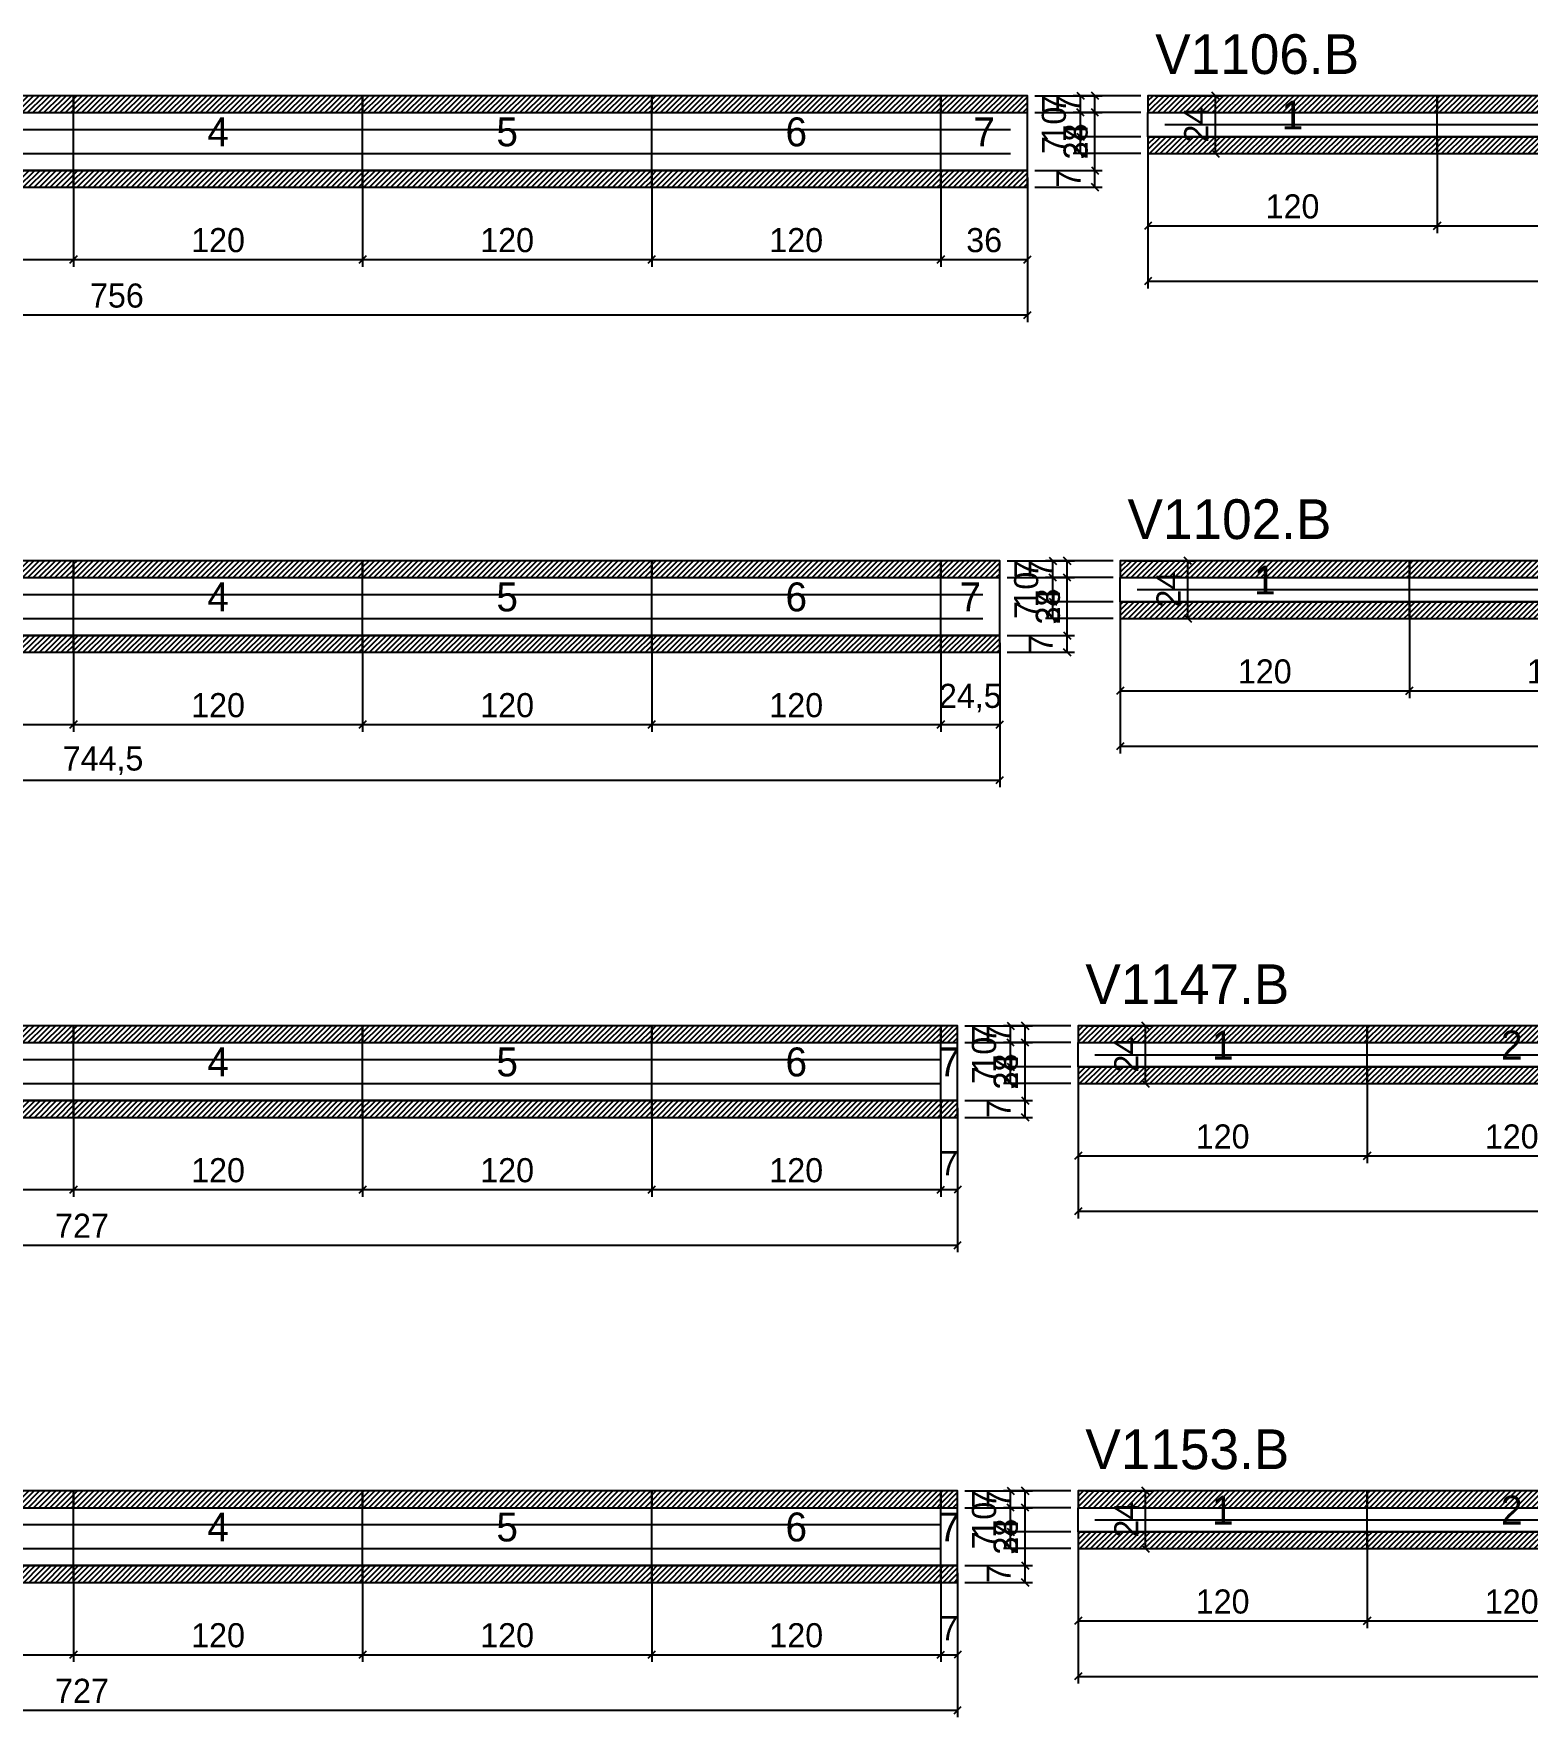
# Model space of a CAD drawing. Extents: x -10500 to 3070, y -11667 to 1250.
# Drawn here: x 551 to 1171, y -3561 to -2862 of the extents above; entities that cross this region are included whole.
import ezdxf
from ezdxf.enums import TextEntityAlignment as Align

# ---------------------------------------------------------------- set-up
doc = ezdxf.new("R2010")
doc.units = 0
for name, color, linetype in [('5', 5, 'Continuous'), ('COTA', 241, 'Continuous'), ('NOMENCLATURA', 7, 'Continuous'), ('Painéis', 200, 'Continuous'), ('SARR_2.2x7', 40, 'Continuous'), ('SCO-___-LAJ', 224, 'Continuous')]:
    doc.layers.add(name, color=color, linetype=linetype)
doc.dimstyles.new('PAINEL', dxfattribs={"dimtxt": 10, "dimasz": 3, "dimexe": 3, "dimexo": 3, "dimgap": 3, "dimtad": 1, "dimblk": 'OBLIQUE', "dimblk1": 'OBLIQUE', "dimcen": 2.5, "dimclrd": 4, "dimclre": 4, "dimclrt": 240, "dimazin": 3, "dimtfac": 1, "dimtmove": 0, "dimatfit": 3})

# ---------------------------------------------------------------- blocks, each defined once
blk = doc.blocks.new('_OBLIQUE')
at = {"color": 0, "linetype": 'BYBLOCK'}
blk.add_line((-0.5, -0.5), (0.5, 0.5), dxfattribs=at)

msp = doc.modelspace()

# ---------------------------------------------------------------- hatches: boundary and pattern name
at = {"layer": 'COTA'}
h = msp.add_hatch(dxfattribs=at)
h.set_pattern_fill('ANSI31', scale=0.5)
h.paths.add_polyline_path([(448, -2895), (568, -2895), (568, -2888), (448, -2888)])
h = msp.add_hatch(dxfattribs=at)
h.set_pattern_fill('ANSI31', scale=0.5)
h.paths.add_polyline_path([(568, -2895), (688, -2895), (688, -2888), (568, -2888)])
h = msp.add_hatch(dxfattribs=at)
h.set_pattern_fill('ANSI31', scale=0.5)
h.paths.add_polyline_path([(688, -2895), (808, -2895), (808, -2888), (688, -2888)])
h = msp.add_hatch(dxfattribs=at)
h.set_pattern_fill('ANSI31', scale=0.5)
h.paths.add_polyline_path([(808, -2895), (928, -2895), (928, -2888), (808, -2888)])
h = msp.add_hatch(dxfattribs=at)
h.set_pattern_fill('ANSI31', scale=0.5)
h.paths.add_polyline_path([(928, -2895), (964, -2895), (964, -2888), (928, -2888)])
h = msp.add_hatch(dxfattribs=at)
h.set_pattern_fill('ANSI31', scale=0.5)
h.paths.add_polyline_path([(1014, -2895), (1134, -2895), (1134, -2888), (1014, -2888)])
h = msp.add_hatch(dxfattribs=at)
h.set_pattern_fill('ANSI31', scale=0.5)
h.paths.add_polyline_path([(1134, -2895), (1254, -2895), (1254, -2888), (1134, -2888)])
h = msp.add_hatch(dxfattribs=at)
h.set_pattern_fill('ANSI31', scale=0.5)
h.paths.add_polyline_path([(1014, -2912), (1134, -2912), (1134, -2905), (1014, -2905)])
h = msp.add_hatch(dxfattribs=at)
h.set_pattern_fill('ANSI31', scale=0.5)
h.paths.add_polyline_path([(1134, -2912), (1254, -2912), (1254, -2905), (1134, -2905)])
h = msp.add_hatch(dxfattribs=at)
h.set_pattern_fill('ANSI31', scale=0.5)
h.paths.add_polyline_path([(448, -2926), (568, -2926), (568, -2919), (448, -2919)])
h = msp.add_hatch(dxfattribs=at)
h.set_pattern_fill('ANSI31', scale=0.5)
h.paths.add_polyline_path([(568, -2926), (688, -2926), (688, -2919), (568, -2919)])
h = msp.add_hatch(dxfattribs=at)
h.set_pattern_fill('ANSI31', scale=0.5)
h.paths.add_polyline_path([(688, -2926), (808, -2926), (808, -2919), (688, -2919)])
h = msp.add_hatch(dxfattribs=at)
h.set_pattern_fill('ANSI31', scale=0.5)
h.paths.add_polyline_path([(808, -2926), (928, -2926), (928, -2919), (808, -2919)])
h = msp.add_hatch(dxfattribs=at)
h.set_pattern_fill('ANSI31', scale=0.5)
h.paths.add_polyline_path([(928, -2926), (964, -2926), (964, -2919), (928, -2919)])
h = msp.add_hatch(dxfattribs=at)
h.set_pattern_fill('ANSI31', scale=0.5)
h.paths.add_polyline_path([(448, -3088), (568, -3088), (568, -3081), (448, -3081)])
h = msp.add_hatch(dxfattribs=at)
h.set_pattern_fill('ANSI31', scale=0.5)
h.paths.add_polyline_path([(568, -3088), (688, -3088), (688, -3081), (568, -3081)])
h = msp.add_hatch(dxfattribs=at)
h.set_pattern_fill('ANSI31', scale=0.5)
h.paths.add_polyline_path([(688, -3088), (808, -3088), (808, -3081), (688, -3081)])
h = msp.add_hatch(dxfattribs=at)
h.set_pattern_fill('ANSI31', scale=0.5)
h.paths.add_polyline_path([(808, -3088), (928, -3088), (928, -3081), (808, -3081)])
h = msp.add_hatch(dxfattribs=at)
h.set_pattern_fill('ANSI31', scale=0.5)
h.paths.add_polyline_path([(928, -3088), (952.5, -3088), (952.5, -3081), (928, -3081)])
h = msp.add_hatch(dxfattribs=at)
h.set_pattern_fill('ANSI31', scale=0.5)
h.paths.add_polyline_path([(1002.5, -3088), (1122.5, -3088), (1122.5, -3081), (1002.5, -3081)])
h = msp.add_hatch(dxfattribs=at)
h.set_pattern_fill('ANSI31', scale=0.5)
h.paths.add_polyline_path([(1122.5, -3088), (1242.5, -3088), (1242.5, -3081), (1122.5, -3081)])
h = msp.add_hatch(dxfattribs=at)
h.set_pattern_fill('ANSI31', scale=0.5)
h.paths.add_polyline_path([(1002.5, -3105), (1122.5, -3105), (1122.5, -3098), (1002.5, -3098)])
h = msp.add_hatch(dxfattribs=at)
h.set_pattern_fill('ANSI31', scale=0.5)
h.paths.add_polyline_path([(1122.5, -3105), (1242.5, -3105), (1242.5, -3098), (1122.5, -3098)])
h = msp.add_hatch(dxfattribs=at)
h.set_pattern_fill('ANSI31', scale=0.5)
h.paths.add_polyline_path([(448, -3119), (568, -3119), (568, -3112), (448, -3112)])
h = msp.add_hatch(dxfattribs=at)
h.set_pattern_fill('ANSI31', scale=0.5)
h.paths.add_polyline_path([(568, -3119), (688, -3119), (688, -3112), (568, -3112)])
h = msp.add_hatch(dxfattribs=at)
h.set_pattern_fill('ANSI31', scale=0.5)
h.paths.add_polyline_path([(688, -3119), (808, -3119), (808, -3112), (688, -3112)])
h = msp.add_hatch(dxfattribs=at)
h.set_pattern_fill('ANSI31', scale=0.5)
h.paths.add_polyline_path([(808, -3119), (928, -3119), (928, -3112), (808, -3112)])
h = msp.add_hatch(dxfattribs=at)
h.set_pattern_fill('ANSI31', scale=0.5)
h.paths.add_polyline_path([(928, -3119), (952.5, -3119), (952.5, -3112), (928, -3112)])
h = msp.add_hatch(dxfattribs=at)
h.set_pattern_fill('ANSI31', scale=0.5)
h.paths.add_polyline_path([(448, -3281), (568, -3281), (568, -3274), (448, -3274)])
h = msp.add_hatch(dxfattribs=at)
h.set_pattern_fill('ANSI31', scale=0.5)
h.paths.add_polyline_path([(568, -3281), (688, -3281), (688, -3274), (568, -3274)])
h = msp.add_hatch(dxfattribs=at)
h.set_pattern_fill('ANSI31', scale=0.5)
h.paths.add_polyline_path([(688, -3281), (808, -3281), (808, -3274), (688, -3274)])
h = msp.add_hatch(dxfattribs=at)
h.set_pattern_fill('ANSI31', scale=0.5)
h.paths.add_polyline_path([(808, -3281), (928, -3281), (928, -3274), (808, -3274)])
h = msp.add_hatch(dxfattribs=at)
h.set_pattern_fill('ANSI31', scale=0.5)
h.paths.add_polyline_path([(928, -3281), (935, -3281), (935, -3274), (928, -3274)])
h = msp.add_hatch(dxfattribs=at)
h.set_pattern_fill('ANSI31', scale=0.5)
h.paths.add_polyline_path([(985, -3281), (1105, -3281), (1105, -3274), (985, -3274)])
h = msp.add_hatch(dxfattribs=at)
h.set_pattern_fill('ANSI31', scale=0.5)
h.paths.add_polyline_path([(1105, -3281), (1225, -3281), (1225, -3274), (1105, -3274)])
h = msp.add_hatch(dxfattribs=at)
h.set_pattern_fill('ANSI31', scale=0.5)
h.paths.add_polyline_path([(985, -3298), (1105, -3298), (1105, -3291), (985, -3291)])
h = msp.add_hatch(dxfattribs=at)
h.set_pattern_fill('ANSI31', scale=0.5)
h.paths.add_polyline_path([(1105, -3298), (1225, -3298), (1225, -3291), (1105, -3291)])
h = msp.add_hatch(dxfattribs=at)
h.set_pattern_fill('ANSI31', scale=0.5)
h.paths.add_polyline_path([(448, -3312), (568, -3312), (568, -3305), (448, -3305)])
h = msp.add_hatch(dxfattribs=at)
h.set_pattern_fill('ANSI31', scale=0.5)
h.paths.add_polyline_path([(568, -3312), (688, -3312), (688, -3305), (568, -3305)])
h = msp.add_hatch(dxfattribs=at)
h.set_pattern_fill('ANSI31', scale=0.5)
h.paths.add_polyline_path([(688, -3312), (808, -3312), (808, -3305), (688, -3305)])
h = msp.add_hatch(dxfattribs=at)
h.set_pattern_fill('ANSI31', scale=0.5)
h.paths.add_polyline_path([(808, -3312), (928, -3312), (928, -3305), (808, -3305)])
h = msp.add_hatch(dxfattribs=at)
h.set_pattern_fill('ANSI31', scale=0.5)
h.paths.add_polyline_path([(928, -3312), (935, -3312), (935, -3305), (928, -3305)])
h = msp.add_hatch(dxfattribs=at)
h.set_pattern_fill('ANSI31', scale=0.5)
h.paths.add_polyline_path([(448, -3474), (568, -3474), (568, -3467), (448, -3467)])
h = msp.add_hatch(dxfattribs=at)
h.set_pattern_fill('ANSI31', scale=0.5)
h.paths.add_polyline_path([(568, -3474), (688, -3474), (688, -3467), (568, -3467)])
h = msp.add_hatch(dxfattribs=at)
h.set_pattern_fill('ANSI31', scale=0.5)
h.paths.add_polyline_path([(688, -3474), (808, -3474), (808, -3467), (688, -3467)])
h = msp.add_hatch(dxfattribs=at)
h.set_pattern_fill('ANSI31', scale=0.5)
h.paths.add_polyline_path([(808, -3474), (928, -3474), (928, -3467), (808, -3467)])
h = msp.add_hatch(dxfattribs=at)
h.set_pattern_fill('ANSI31', scale=0.5)
h.paths.add_polyline_path([(928, -3474), (935, -3474), (935, -3467), (928, -3467)])
h = msp.add_hatch(dxfattribs=at)
h.set_pattern_fill('ANSI31', scale=0.5)
h.paths.add_polyline_path([(985, -3474), (1105, -3474), (1105, -3467), (985, -3467)])
h = msp.add_hatch(dxfattribs=at)
h.set_pattern_fill('ANSI31', scale=0.5)
h.paths.add_polyline_path([(1105, -3474), (1225, -3474), (1225, -3467), (1105, -3467)])
h = msp.add_hatch(dxfattribs=at)
h.set_pattern_fill('ANSI31', scale=0.5)
h.paths.add_polyline_path([(985, -3491), (1105, -3491), (1105, -3484), (985, -3484)])
h = msp.add_hatch(dxfattribs=at)
h.set_pattern_fill('ANSI31', scale=0.5)
h.paths.add_polyline_path([(1105, -3491), (1225, -3491), (1225, -3484), (1105, -3484)])
h = msp.add_hatch(dxfattribs=at)
h.set_pattern_fill('ANSI31', scale=0.5)
h.paths.add_polyline_path([(448, -3505), (568, -3505), (568, -3498), (448, -3498)])
h = msp.add_hatch(dxfattribs=at)
h.set_pattern_fill('ANSI31', scale=0.5)
h.paths.add_polyline_path([(568, -3505), (688, -3505), (688, -3498), (568, -3498)])
h = msp.add_hatch(dxfattribs=at)
h.set_pattern_fill('ANSI31', scale=0.5)
h.paths.add_polyline_path([(688, -3505), (808, -3505), (808, -3498), (688, -3498)])
h = msp.add_hatch(dxfattribs=at)
h.set_pattern_fill('ANSI31', scale=0.5)
h.paths.add_polyline_path([(808, -3505), (928, -3505), (928, -3498), (808, -3498)])
h = msp.add_hatch(dxfattribs=at)
h.set_pattern_fill('ANSI31', scale=0.5)
h.paths.add_polyline_path([(928, -3505), (935, -3505), (935, -3498), (928, -3498)])

# ---------------------------------------------------------------- linework, layer by layer
at = {"layer": 'Painéis'}
for p, q in [((448, -2895), (568, -2895)), ((568, -2919), (568, -2895)), ((568, -2919), (568, -2895)), ((568, -2895), (688, -2895)), ((568, -2919), (568, -2895)), ((688, -2919), (688, -2895)), ((688, -2919), (688, -2895)), ((688, -2895), (808, -2895)), ((688, -2919), (688, -2895)), ((808, -2919), (808, -2895)), ((808, -2919), (808, -2895)), ((808, -2895), (928, -2895)), ((808, -2919), (808, -2895)), ((928, -2919), (928, -2895)), ((928, -2919), (928, -2895)), ((928, -2895), (964, -2895)), ((928, -2919), (928, -2895)), ((964, -2919), (964, -2895)), ((1014, -2895), (1134, -2895)), ((1014, -2905), (1014, -2895)), ((1134, -2905), (1134, -2895)), ((1134, -2905), (1134, -2895)), ((1134, -2895), (1254, -2895)), ((1134, -2905), (1134, -2895)), ((1014, -2905), (1134, -2905)), ((1134, -2905), (1254, -2905)), ((448, -2919), (568, -2919)), ((568, -2919), (688, -2919)), ((688, -2919), (808, -2919)), ((808, -2919), (928, -2919)), ((928, -2919), (964, -2919)), ((448, -3088), (568, -3088)), ((568, -3112), (568, -3088)), ((568, -3112), (568, -3088)), ((568, -3088), (688, -3088)), ((568, -3112), (568, -3088)), ((688, -3112), (688, -3088)), ((688, -3112), (688, -3088)), ((688, -3088), (808, -3088)), ((688, -3112), (688, -3088)), ((808, -3112), (808, -3088)), ((808, -3112), (808, -3088)), ((808, -3088), (928, -3088)), ((808, -3112), (808, -3088)), ((928, -3112), (928, -3088)), ((928, -3112), (928, -3088)), ((928, -3088), (952.5, -3088)), ((928, -3112), (928, -3088)), ((952.5, -3112), (952.5, -3088)), ((1002.5, -3088), (1122.5, -3088)), ((1002.5, -3098), (1002.5, -3088)), ((1122.5, -3098), (1122.5, -3088)), ((1122.5, -3098), (1122.5, -3088)), ((1122.5, -3088), (1242.5, -3088)), ((1122.5, -3098), (1122.5, -3088)), ((1002.5, -3098), (1122.5, -3098)), ((1122.5, -3098), (1242.5, -3098)), ((448, -3112), (568, -3112)), ((568, -3112), (688, -3112)), ((688, -3112), (808, -3112)), ((808, -3112), (928, -3112)), ((928, -3112), (952.5, -3112)), ((448, -3281), (568, -3281)), ((568, -3305), (568, -3281)), ((568, -3305), (568, -3281)), ((568, -3281), (688, -3281)), ((568, -3305), (568, -3281)), ((688, -3305), (688, -3281)), ((688, -3305), (688, -3281)), ((688, -3281), (808, -3281)), ((688, -3305), (688, -3281)), ((808, -3305), (808, -3281)), ((808, -3305), (808, -3281)), ((808, -3281), (928, -3281)), ((808, -3305), (808, -3281)), ((928, -3305), (928, -3281)), ((928, -3305), (928, -3281)), ((928, -3281), (935, -3281)), ((928, -3305), (928, -3281)), ((935, -3305), (935, -3281)), ((985, -3281), (1105, -3281)), ((985, -3291), (985, -3281)), ((1105, -3291), (1105, -3281)), ((1105, -3291), (1105, -3281)), ((1105, -3281), (1225, -3281)), ((1105, -3291), (1105, -3281)), ((985, -3291), (1105, -3291)), ((1105, -3291), (1225, -3291)), ((448, -3305), (568, -3305)), ((568, -3305), (688, -3305)), ((688, -3305), (808, -3305)), ((808, -3305), (928, -3305)), ((928, -3305), (935, -3305)), ((448, -3474), (568, -3474)), ((568, -3498), (568, -3474)), ((568, -3498), (568, -3474)), ((568, -3474), (688, -3474)), ((568, -3498), (568, -3474)), ((688, -3498), (688, -3474)), ((688, -3498), (688, -3474)), ((688, -3474), (808, -3474)), ((688, -3498), (688, -3474)), ((808, -3498), (808, -3474)), ((808, -3498), (808, -3474)), ((808, -3474), (928, -3474)), ((808, -3498), (808, -3474)), ((928, -3498), (928, -3474)), ((928, -3498), (928, -3474)), ((928, -3474), (935, -3474)), ((928, -3498), (928, -3474)), ((935, -3498), (935, -3474)), ((985, -3474), (1105, -3474)), ((985, -3484), (985, -3474)), ((1105, -3484), (1105, -3474)), ((1105, -3484), (1105, -3474)), ((1105, -3474), (1225, -3474)), ((1105, -3484), (1105, -3474)), ((985, -3484), (1105, -3484)), ((1105, -3484), (1225, -3484)), ((448, -3498), (568, -3498)), ((568, -3498), (688, -3498)), ((688, -3498), (808, -3498)), ((808, -3498), (928, -3498)), ((928, -3498), (935, -3498))]:
    msp.add_line(p, q, dxfattribs=at)
at = {"layer": 'SARR_2.2x7'}
for points in [[(448, -2902), (568, -2902)], [(448, -2902), (568, -2902)], [(568, -2902), (688, -2902)], [(568, -2902), (688, -2902)], [(688, -2902), (808, -2902)], [(688, -2902), (808, -2902)], [(808, -2902), (928, -2902)], [(808, -2902), (928, -2902)], [(928, -2902), (957, -2902)], [(928, -2902), (957, -2902)], [(1021, -2900), (1134, -2900)], [(1021, -2900), (1134, -2900)], [(1134, -2900), (1254, -2900)], [(1134, -2900), (1254, -2900)], [(448, -2912), (568, -2912)], [(448, -2912), (568, -2912)], [(568, -2912), (688, -2912)], [(568, -2912), (688, -2912)], [(688, -2912), (808, -2912)], [(688, -2912), (808, -2912)], [(808, -2912), (928, -2912)], [(808, -2912), (928, -2912)], [(928, -2912), (957, -2912)], [(928, -2912), (957, -2912)], [(448, -3095), (568, -3095)], [(448, -3095), (568, -3095)], [(568, -3095), (688, -3095)], [(568, -3095), (688, -3095)], [(688, -3095), (808, -3095)], [(688, -3095), (808, -3095)], [(808, -3095), (928, -3095)], [(808, -3095), (928, -3095)], [(928, -3095), (945.5, -3095)], [(928, -3095), (945.5, -3095)], [(1009.5, -3093), (1122.5, -3093)], [(1009.5, -3093), (1122.5, -3093)], [(1122.5, -3093), (1242.5, -3093)], [(1122.5, -3093), (1242.5, -3093)], [(448, -3105), (568, -3105)], [(448, -3105), (568, -3105)], [(568, -3105), (688, -3105)], [(568, -3105), (688, -3105)], [(688, -3105), (808, -3105)], [(688, -3105), (808, -3105)], [(808, -3105), (928, -3105)], [(808, -3105), (928, -3105)], [(928, -3105), (945.5, -3105)], [(928, -3105), (945.5, -3105)], [(448, -3288), (568, -3288)], [(448, -3288), (568, -3288)], [(568, -3288), (688, -3288)], [(568, -3288), (688, -3288)], [(688, -3288), (808, -3288)], [(688, -3288), (808, -3288)], [(808, -3288), (928, -3288)], [(808, -3288), (928, -3288)], [(992, -3286), (1105, -3286)], [(992, -3286), (1105, -3286)], [(1105, -3286), (1225, -3286)], [(1105, -3286), (1225, -3286)], [(448, -3298), (568, -3298)], [(448, -3298), (568, -3298)], [(568, -3298), (688, -3298)], [(568, -3298), (688, -3298)], [(688, -3298), (808, -3298)], [(688, -3298), (808, -3298)], [(808, -3298), (928, -3298)], [(808, -3298), (928, -3298)], [(992, -3479), (1105, -3479)], [(992, -3479), (1105, -3479)], [(1105, -3479), (1225, -3479)], [(1105, -3479), (1225, -3479)], [(448, -3481), (568, -3481)], [(448, -3481), (568, -3481)], [(568, -3481), (688, -3481)], [(568, -3481), (688, -3481)], [(688, -3481), (808, -3481)], [(688, -3481), (808, -3481)], [(808, -3481), (928, -3481)], [(808, -3481), (928, -3481)], [(448, -3491), (568, -3491)], [(448, -3491), (568, -3491)], [(568, -3491), (688, -3491)], [(568, -3491), (688, -3491)], [(688, -3491), (808, -3491)], [(688, -3491), (808, -3491)], [(808, -3491), (928, -3491)], [(808, -3491), (928, -3491)]]:
    msp.add_lwpolyline(points, dxfattribs=at)
at = {"layer": 'SCO-___-LAJ'}
for points in [[(448, -2895), (568, -2895), (568, -2888), (448, -2888)], [(568, -2895), (688, -2895), (688, -2888), (568, -2888)], [(688, -2895), (808, -2895), (808, -2888), (688, -2888)], [(808, -2895), (928, -2895), (928, -2888), (808, -2888)], [(928, -2895), (964, -2895), (964, -2888), (928, -2888)], [(1014, -2895), (1134, -2895), (1134, -2888), (1014, -2888)], [(1134, -2895), (1254, -2895), (1254, -2888), (1134, -2888)], [(1014, -2912), (1134, -2912), (1134, -2905), (1014, -2905)], [(1134, -2912), (1254, -2912), (1254, -2905), (1134, -2905)], [(448, -2926), (568, -2926), (568, -2919), (448, -2919)], [(568, -2926), (688, -2926), (688, -2919), (568, -2919)], [(688, -2926), (808, -2926), (808, -2919), (688, -2919)], [(808, -2926), (928, -2926), (928, -2919), (808, -2919)], [(928, -2926), (964, -2926), (964, -2919), (928, -2919)], [(448, -3088), (568, -3088), (568, -3081), (448, -3081)], [(568, -3088), (688, -3088), (688, -3081), (568, -3081)], [(688, -3088), (808, -3088), (808, -3081), (688, -3081)], [(808, -3088), (928, -3088), (928, -3081), (808, -3081)], [(928, -3088), (952.5, -3088), (952.5, -3081), (928, -3081)], [(1002.5, -3088), (1122.5, -3088), (1122.5, -3081), (1002.5, -3081)], [(1122.5, -3088), (1242.5, -3088), (1242.5, -3081), (1122.5, -3081)], [(1002.5, -3105), (1122.5, -3105), (1122.5, -3098), (1002.5, -3098)], [(1122.5, -3105), (1242.5, -3105), (1242.5, -3098), (1122.5, -3098)], [(448, -3119), (568, -3119), (568, -3112), (448, -3112)], [(568, -3119), (688, -3119), (688, -3112), (568, -3112)], [(688, -3119), (808, -3119), (808, -3112), (688, -3112)], [(808, -3119), (928, -3119), (928, -3112), (808, -3112)], [(928, -3119), (952.5, -3119), (952.5, -3112), (928, -3112)], [(448, -3281), (568, -3281), (568, -3274), (448, -3274)], [(568, -3281), (688, -3281), (688, -3274), (568, -3274)], [(688, -3281), (808, -3281), (808, -3274), (688, -3274)], [(808, -3281), (928, -3281), (928, -3274), (808, -3274)], [(928, -3281), (935, -3281), (935, -3274), (928, -3274)], [(985, -3281), (1105, -3281), (1105, -3274), (985, -3274)], [(1105, -3281), (1225, -3281), (1225, -3274), (1105, -3274)], [(985, -3298), (1105, -3298), (1105, -3291), (985, -3291)], [(1105, -3298), (1225, -3298), (1225, -3291), (1105, -3291)], [(448, -3312), (568, -3312), (568, -3305), (448, -3305)], [(568, -3312), (688, -3312), (688, -3305), (568, -3305)], [(688, -3312), (808, -3312), (808, -3305), (688, -3305)], [(808, -3312), (928, -3312), (928, -3305), (808, -3305)], [(928, -3312), (935, -3312), (935, -3305), (928, -3305)], [(448, -3474), (568, -3474), (568, -3467), (448, -3467)], [(568, -3474), (688, -3474), (688, -3467), (568, -3467)], [(688, -3474), (808, -3474), (808, -3467), (688, -3467)], [(808, -3474), (928, -3474), (928, -3467), (808, -3467)], [(928, -3474), (935, -3474), (935, -3467), (928, -3467)], [(985, -3474), (1105, -3474), (1105, -3467), (985, -3467)], [(1105, -3474), (1225, -3474), (1225, -3467), (1105, -3467)], [(985, -3491), (1105, -3491), (1105, -3484), (985, -3484)], [(1105, -3491), (1225, -3491), (1225, -3484), (1105, -3484)], [(448, -3505), (568, -3505), (568, -3498), (448, -3498)], [(568, -3505), (688, -3505), (688, -3498), (568, -3498)], [(688, -3505), (808, -3505), (808, -3498), (688, -3498)], [(808, -3505), (928, -3505), (928, -3498), (808, -3498)], [(928, -3505), (935, -3505), (935, -3498), (928, -3498)]]:
    msp.add_lwpolyline(points, close=True, dxfattribs=at)

# ---------------------------------------------------------------- texts
at = {"layer": '5'}
for s, p in [('1', (1074, -2896)), ('4', (628, -2903)), ('5', (748, -2903)), ('6', (868, -2903)), ('7', (946, -2903)), ('1', (1062.5, -3089)), ('4', (628, -3096)), ('5', (748, -3096)), ('6', (868, -3096)), ('7', (940.25, -3096)), ('1', (1045, -3282)), ('2', (1165, -3282)), ('4', (628, -3289)), ('5', (748, -3289)), ('6', (868, -3289)), ('7', (931.5, -3289)), ('1', (1045, -3475)), ('2', (1165, -3475)), ('4', (628, -3482)), ('5', (748, -3482)), ('6', (868, -3482)), ('7', (931.5, -3482))]:
    msp.add_text(s, height=12, dxfattribs=at).set_placement(p, align=Align.MIDDLE_CENTER)
at = {"layer": 'NOMENCLATURA'}
for s, p in [('V1106.B', (1017, -2879)), ('V1102.B', (1005.5, -3072)), ('V1147.B', (988, -3265)), ('V1153.B', (988, -3458))]:
    msp.add_text(s, height=16.5, dxfattribs=at).set_placement(p)

# ---------------------------------------------------------------- dimensions: what is measured, and where the dimension line sits
at = {"layer": 'COTA'}
for base, p1, p2 in [((992, -2926), (964, -2926), (964, -2888)), ((992, -2895), (964, -2895), (964, -2888)), ((986, -2895), (1014, -2895), (1014, -2888)), ((986, -2905), (1014, -2905), (1014, -2895)), ((1042, -2912), (1014, -2912), (1014, -2888)), ((992, -2919), (964, -2919), (964, -2895)), ((986, -2912), (1014, -2912), (1014, -2905)), ((992, -2926), (964, -2926), (964, -2919)), ((980.5, -3119), (952.5, -3119), (952.5, -3081)), ((980.5, -3088), (952.5, -3088), (952.5, -3081)), ((974.5, -3088), (1002.5, -3088), (1002.5, -3081)), ((1030.5, -3105), (1002.5, -3105), (1002.5, -3081)), ((980.5, -3112), (952.5, -3112), (952.5, -3088)), ((974.5, -3098), (1002.5, -3098), (1002.5, -3088)), ((974.5, -3105), (1002.5, -3105), (1002.5, -3098)), ((980.5, -3119), (952.5, -3119), (952.5, -3112)), ((963, -3312), (935, -3312), (935, -3274)), ((963, -3281), (935, -3281), (935, -3274)), ((957, -3281), (985, -3281), (985, -3274)), ((1013, -3298), (985, -3298), (985, -3274)), ((963, -3305), (935, -3305), (935, -3281)), ((957, -3291), (985, -3291), (985, -3281)), ((957, -3298), (985, -3298), (985, -3291)), ((963, -3312), (935, -3312), (935, -3305)), ((963, -3505), (935, -3505), (935, -3467)), ((963, -3474), (935, -3474), (935, -3467)), ((957, -3474), (985, -3474), (985, -3467)), ((1013, -3491), (985, -3491), (985, -3467)), ((963, -3498), (935, -3498), (935, -3474)), ((957, -3484), (985, -3484), (985, -3474)), ((957, -3491), (985, -3491), (985, -3484)), ((963, -3505), (935, -3505), (935, -3498))]:
    msp.add_linear_dim(base=base, p1=p1, p2=p2, angle=90, dimstyle='PAINEL', dxfattribs=at).render()
for base, p1, p2 in [((1014, -2942), (1014, -2905), (1134, -2905)), ((1014, -2965), (1014, -2905), (1770, -2905)), ((1134, -2942), (1134, -2905), (1254, -2905)), ((208, -2979), (208, -2919), (964, -2919)), ((448, -2956), (448, -2919), (568, -2919)), ((568, -2956), (568, -2919), (688, -2919)), ((688, -2956), (688, -2919), (808, -2919)), ((808, -2956), (808, -2919), (928, -2919)), ((928, -2956), (928, -2919), (964, -2919)), ((1002.5, -3135), (1002.5, -3098), (1122.5, -3098)), ((1002.5, -3158), (1002.5, -3098), (1747, -3098)), ((1122.5, -3135), (1122.5, -3098), (1242.5, -3098)), ((208, -3172), (208, -3112), (952.5, -3112)), ((448, -3149), (448, -3112), (568, -3112)), ((568, -3149), (568, -3112), (688, -3112)), ((688, -3149), (688, -3112), (808, -3112)), ((808, -3149), (808, -3112), (928, -3112)), ((928, -3149), (928, -3112), (952.5, -3112)), ((985, -3328), (985, -3291), (1105, -3291)), ((985, -3351), (985, -3291), (1712, -3291)), ((1105, -3328), (1105, -3291), (1225, -3291)), ((208, -3365), (208, -3305), (935, -3305)), ((448, -3342), (448, -3305), (568, -3305)), ((568, -3342), (568, -3305), (688, -3305)), ((688, -3342), (688, -3305), (808, -3305)), ((808, -3342), (808, -3305), (928, -3305)), ((928, -3342), (928, -3305), (935, -3305)), ((985, -3521), (985, -3484), (1105, -3484)), ((985, -3544), (985, -3484), (1712, -3484)), ((1105, -3521), (1105, -3484), (1225, -3484)), ((208, -3558), (208, -3498), (935, -3498)), ((448, -3535), (448, -3498), (568, -3498)), ((568, -3535), (568, -3498), (688, -3498)), ((688, -3535), (688, -3498), (808, -3498)), ((808, -3535), (808, -3498), (928, -3498)), ((928, -3535), (928, -3498), (935, -3498))]:
    msp.add_linear_dim(base=base, p1=p1, p2=p2, dimstyle='PAINEL', dxfattribs=at).render()

doc.saveas('drawing.dxf')
